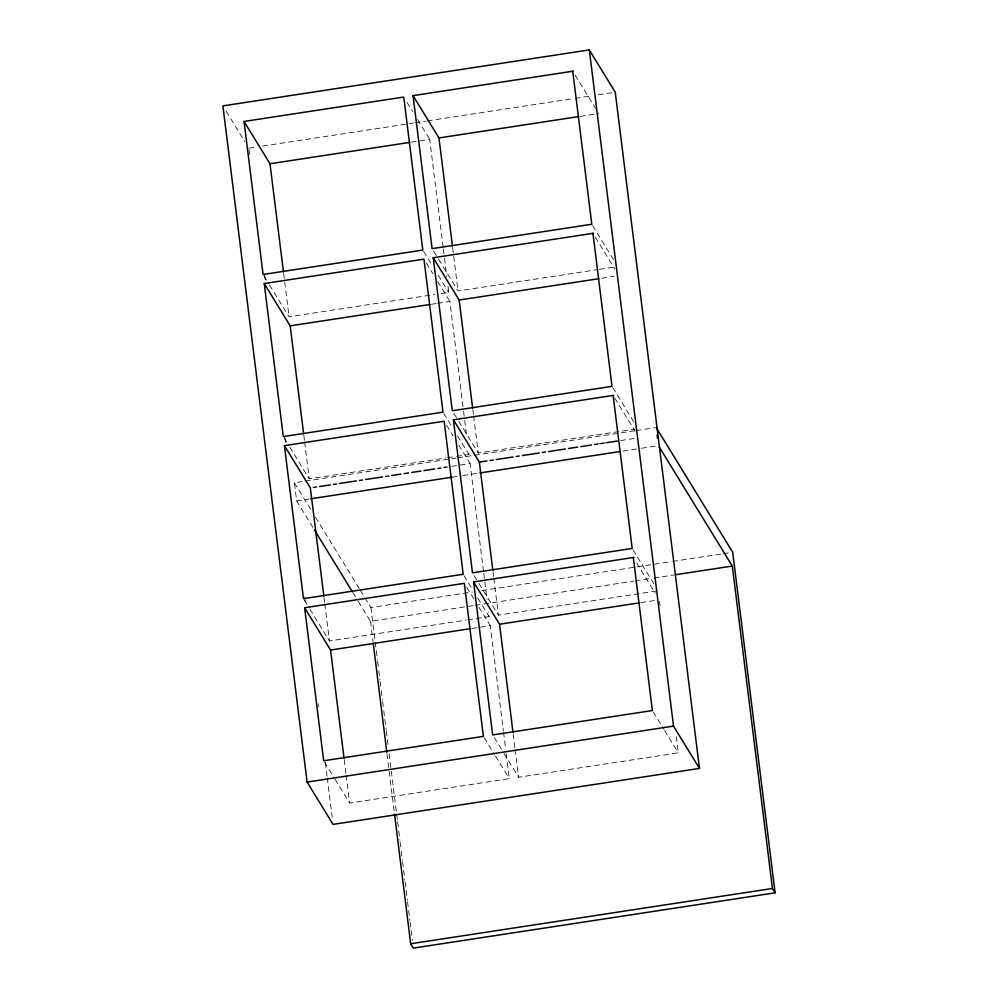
<?xml version="1.0" encoding="UTF-8"?>
<svg xmlns="http://www.w3.org/2000/svg" width="998" height="998" viewBox="0 0 998 998"><rect width="100%" height="100%" fill="white"/><g stroke="black" fill="none" stroke-linecap="round" stroke-linejoin="round"><path stroke-width="0.75" stroke-dasharray="4.99 3.74" d="M248.826 148.178L256.523 147.005M262.686 146.07L413.559 123.016M415.106 122.779L425.884 121.132M427.418 120.895L573.675 98.553M575.222 98.315L592.151 95.721M598.313 94.785L612.173 92.664M411.276 142.165L429.701 139.346L443.174 247.541M580.262 116.342L598.688 113.535M269.585 285.054L289.046 316.778L434.941 294.485M441.079 293.549L448.763 292.364L447.99 286.189M438.571 259.231L458.032 290.954L597.777 269.597M599.324 269.36L613.134 267.252M431.46 304.265L436.064 303.554M437.598 303.33L449.886 301.446L463.371 409.642M601.981 278.205L614.269 276.334M289.782 447.141L309.243 478.865L445.919 457.982M447.453 457.745L455.125 456.573M456.66 456.348L468.948 454.464L468.374 449.824M458.768 421.318L478.229 453.042L634.865 429.115M312.898 527.393L296.668 500.934L294.41 482.783L303.642 481.373M305.188 481.136L456.061 458.082M457.595 457.857L472.99 455.5M474.524 455.263L634.641 430.799M636.175 430.562L654.651 427.743M451.657 466.353L470.083 463.546L483.556 571.742M597.602 444.06L600.671 443.586M603.753 443.124L606.821 442.65M620.644 440.542L636 438.197M296.668 500.934L308.981 499.062M452.156 477.181L461.4 475.772M462.935 475.535L478.329 473.189M623.039 451.071L639.98 448.489M641.514 448.252L658.443 445.657M360.328 590.267L370.907 607.508L472.516 591.989M481.76 590.579L671.118 561.649M672.652 561.412L721.916 553.878M723.45 553.641L729.613 552.705M358.344 601.482L370.507 621.33L473.663 605.561M475.198 605.337L633.767 581.098M635.302 580.873L652.243 578.279M653.777 578.042L673.787 574.985M309.966 609.242L329.427 640.966L466.103 620.082M467.638 619.845L489.145 616.564L488.558 611.924M478.953 583.418L498.414 615.142L658.131 590.741M471.842 628.453L490.268 625.634L503.366 730.736M640.828 602.63L656.185 600.285M335.029 779.263L349.612 803.053L509.329 778.652L505.861 750.833M504.015 753.44L518.611 777.242L678.316 752.841L676.008 734.291M575.172 75.199L595.444 108.246M592.612 225.573L613.695 259.942M595.369 237.299L614.818 269.023M612.809 387.673L633.88 422.042M614.743 398.065L635.015 431.111M406.997 102.345L412.673 111.589M417.538 119.523L429.701 139.346M632.994 549.761L654.077 584.129M636.562 562.81L655.199 593.211M433.718 251.296L437.76 257.908M423.626 251.396L431.735 264.607M438.222 275.186L448.763 292.364M426.383 263.11L432.858 273.689M437.723 281.623L449.886 301.446M653.179 711.861L663.72 729.039M664.531 730.361L678.316 752.841M453.903 413.397L457.957 420.008M443.811 413.484L452.73 428.03M457.595 435.964L468.948 454.464M446.568 425.21L453.055 435.789M458.731 445.033L470.083 463.546M226.134 111.177L244.772 141.579M474.087 575.484L478.142 582.096M464.008 575.584L472.927 590.13M477.793 598.052L489.145 616.564M466.752 587.311L474.05 599.199M478.915 607.133L490.268 625.634M263.909 275.797L268.774 283.731M494.284 737.584L503.204 752.118M484.192 737.684L494.734 754.862M495.544 756.185L509.329 778.652M284.106 437.885L288.971 445.819M294.41 482.783L310.69 509.317M315.568 517.288L359.517 588.932M352.656 592.226L357.534 600.16M304.29 599.985L309.155 607.919M324.487 762.085L334.218 777.941M659.453 601.357L660.027 605.998M452.643 247.679L458.032 290.954M472.84 409.766L473.414 414.407M473.601 415.954L478.229 453.042M493.024 571.866L493.598 576.507M493.798 578.042L498.414 615.142M513.209 733.967L514.943 747.876M515.143 749.411L518.611 777.242M443.374 249.088L444.335 256.823M444.522 258.37L446.83 276.908M463.559 411.188L464.519 418.911M464.719 420.457L466.827 437.461M483.743 573.289L487.024 599.561M503.553 732.283L505.674 749.286M370.907 607.508L377.444 659.915M377.631 661.449L378.591 669.159M378.778 670.693L379.939 679.95M380.126 681.484L381.086 689.194M381.273 690.728L382.434 699.972M382.621 701.519L383.581 709.229M383.768 710.763L386.076 729.264M386.263 730.798L388.384 747.751M389.145 753.914L397.404 820.181M397.591 821.728L398.551 829.438M398.751 830.972L399.899 840.216M400.086 841.763L401.046 849.473M401.246 851.007L402.394 860.251M402.581 861.798L404.889 880.286M405.076 881.833L407.384 900.321M407.571 901.868L409.879 920.356M410.078 921.903L412.374 940.39M370.507 621.33L373.015 641.377M387.037 754.001L394.335 812.621M283.657 273.489L289.046 316.778M303.841 435.59L304.427 440.23M304.615 441.777L309.243 478.865M324.038 597.69L324.612 602.318M324.812 603.865L329.427 640.966M344.223 759.777L345.957 773.687M346.156 775.234L349.612 803.053M249.026 149.725L249.6 154.378M264.632 275.074L265.406 281.261M284.879 437.548L285.453 442.189M304.727 596.929L305.687 604.663M318.025 703.69L318.412 706.796M325.348 762.497L327.082 776.419M327.282 777.966L332.484 819.745"/><path stroke-width="1.5" d="M589.307 49.9L222.891 105.888L307.11 782.095L333.058 824.385L699.473 768.41L615.242 92.203L589.307 49.9L673.525 726.107L699.473 768.41M244.048 121.457L403.753 97.055L422.815 250.074L263.098 274.475L244.048 121.457L269.984 163.759L283.469 271.943M572.74 71.232L591.802 224.251L432.097 248.652L413.035 95.633L573.351 71.145M269.984 163.759L409.741 142.402M413.035 95.633L438.97 137.936L578.728 116.579M264.233 283.557L423.95 259.143L443 412.162L283.295 436.575L264.233 283.557L290.181 325.847L303.654 434.043M592.937 233.332L611.999 386.351L452.281 410.752L433.219 257.733L593.548 233.233M290.181 325.847L429.926 304.502M433.219 257.733L459.167 300.024L598.912 278.679M284.418 445.644L444.135 421.243L463.197 574.262L303.479 598.663L284.418 445.644L310.366 487.947L323.839 596.143M613.121 395.42L632.183 548.438L472.466 572.84L453.416 419.821L613.733 395.333M313.434 487.473L316.516 487.012M319.585 486.537L330.338 484.891M333.407 484.429L336.476 483.955M339.545 483.481L356.436 480.899M359.505 480.437L362.586 479.963M365.655 479.502L382.546 476.919M385.615 476.445L388.684 475.984M391.765 475.51L400.971 474.1M404.04 473.626L408.656 472.927M411.725 472.453L420.931 471.056M424.013 470.582L434.754 468.935M437.835 468.474L440.904 468M443.973 467.526L447.042 467.064M453.416 419.821L479.352 462.124L487.036 460.951M490.105 460.477L493.174 460.016M496.243 459.542L513.147 456.959M516.216 456.498L519.284 456.024M522.353 455.55L539.244 452.98M542.313 452.506L545.395 452.032M548.463 451.57L565.355 448.988M568.423 448.514L577.642 447.104M580.711 446.642L591.465 444.996M594.534 444.522L597.602 444.06M600.671 443.586L603.753 443.124M606.821 442.65L617.562 441.004M310.528 498.825L452.156 477.181M479.863 472.952L619.958 451.545M304.615 607.745L464.32 583.343L483.381 736.362L323.676 760.763L304.615 607.745L330.563 650.035L344.036 758.231M633.318 557.52L652.368 710.539L492.663 734.94L473.601 581.921L633.93 557.42M675.334 574.748L732.295 566.053L772.452 888.482L775.109 892.823L413.334 948.1L410.677 943.759L394.534 814.168M330.563 650.035L470.308 628.69M473.601 581.921L499.549 624.224L639.294 602.867M307.11 782.095L673.525 726.107M410.677 943.759L772.452 888.482M656.185 427.506L732.694 552.231L775.109 892.823M659.254 446.992L732.295 566.053M314.52 530.038L351.845 590.903M657.133 435.078L657.507 438.097M438.97 137.936L452.456 246.132M459.167 300.024L472.64 408.219M479.352 462.124L492.837 570.32M499.549 624.224L513.022 732.42M373.202 642.924L386.85 752.455"/></g></svg>
